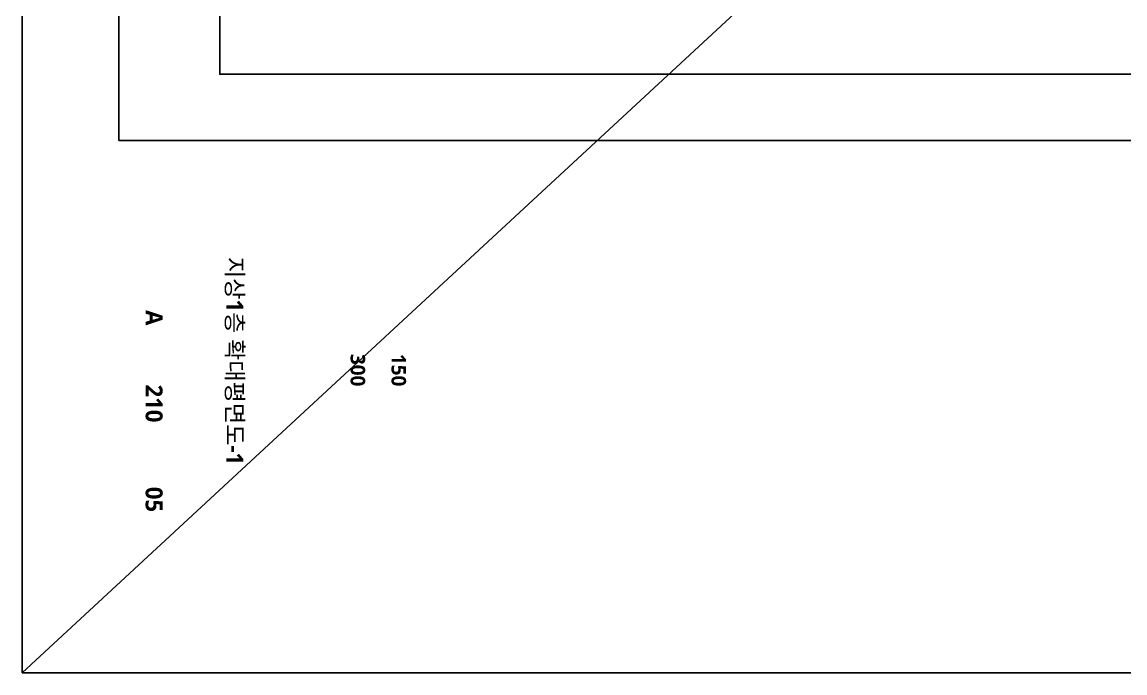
# Model space of a CAD drawing. Header units: millimetres. Extents: x -63924 to 190228206, y 0 to 456875599.
# Drawn here: x 0 to 34155, y 252000 to 272168 of the extents above; entities that cross this region are included whole.
import ezdxf
from ezdxf.enums import TextEntityAlignment as Align

# ---------------------------------------------------------------- set-up
doc = ezdxf.new("R2010")
doc.units = ezdxf.units.MM
doc.header["$LTSCALE"] = 150
doc.header["$MEASUREMENT"] = 0
doc.layers.add('A-ANNO-TITL', color=7, linetype='CONTINUOUS')
doc.layers.add('Defpoint', color=161, linetype='CONTINUOUS', plot=False)
doc.layers.add('G(그리드1)', color=185, linetype='CONTINUOUS', plot=False)
doc.styles.add('SH_대대리576', font='')
doc.styles.get('SH_대대리576').set_extended_font_data('NanumGothic', bold=True)

msp = doc.modelspace()

# ---------------------------------------------------------------- linework, layer by layer
at = {"layer": 'Defpoint'}
msp.add_line((29520, 279350), (0, 252000), dxfattribs=at)
msp.add_line((29520, 279350), (0, 252000), dxfattribs=at)
for points in [[(0, 252000), (89100, 252000), (89100, 378000), (0, 378000)], [(3000, 375000), (86100, 375000), (86100, 268500), (3000, 268500)]]:
    msp.add_lwpolyline(points, close=True, dxfattribs=at)
at = {"layer": 'G(그리드1)'}
msp.add_lwpolyline([(6120, 371950), (84920, 371950), (84920, 270550), (6120, 270550)], close=True, dxfattribs=at)

# ---------------------------------------------------------------- texts
at = {"layer": 'A-ANNO-TITL', "style": 'SH_대대리576'}
for s, height, p in [('지상1층 확대평면도-1', 525, (6595.9, 261664.9)), ('A', 525, (4090.6, 263006.2)), ('300', 450, (10400.1, 261382.2)), ('150', 450, (11666.7, 261382.2)), ('210', 525, (4090.6, 260349.6)), ('05', 525, (4090.6, 257376.4))]:
    msp.add_text(s, height=height, rotation=270, dxfattribs=at).set_placement(p, align=Align.MIDDLE)

doc.saveas('drawing.dxf')
